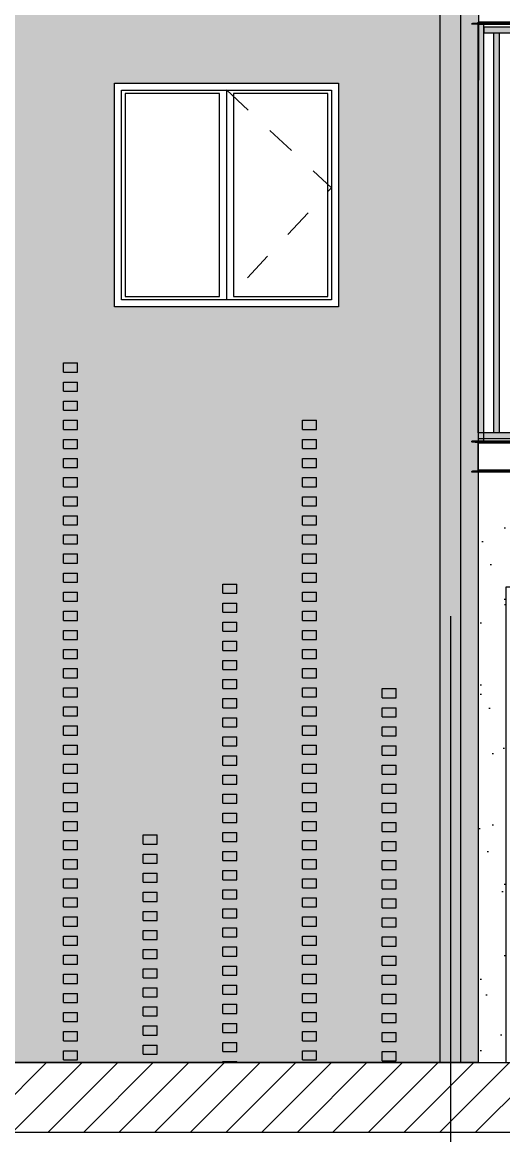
# Model space of a CAD drawing. Header units: metres. Extents: x 476297 to 476657, y 4620828 to 4621206.
# Drawn here: x 476566.92 to 476570.35, y 4621070.93 to 4621078.88 of the extents above; entities that cross this region are included whole.
import ezdxf

# ---------------------------------------------------------------- set-up
doc = ezdxf.new("R2010")
doc.units = ezdxf.units.M
doc.header["$MEASUREMENT"] = 0
doc.set_wipeout_variables(frame=1)
doc.linetypes.add('Dashed', pattern=[0.423333, 0.211667, -0.211667])
doc.linetypes.add('Wipeout_Contour', pattern=[1, 0, -1])
for name, color, linetype in [('0_Pen_No__7', 7, 'Continuous'), ('2D Drafting - General_Pen_No__30_Pen_No__9_Pen_No__9', 7, 'Continuous'), ('2D Drafting - General_Pen_No__7', 7, 'Continuous'), ('New2D Drafting - General_Pen_No__30_Pen_No__9_Pen_No__9', 7, 'Continuous'), ('NewStructural - Bearing', 7, 'Continuous'), ('Structural - Bearing', 7, 'Continuous'), ('Structural - Bearing_Pen_No__7_Pen_No__7', 7, 'Continuous'), ('zoma', 7, 'Continuous'), ('zoma_Pen_No__5_Pen_No__5', 7, 'Continuous')]:
    doc.layers.add(name, color=color, linetype=linetype)
doc.styles.add('GENERATED_STYLE_2', font='arial.ttf')
doc.dimstyles.new('GENERATED_STYLE__1', dxfattribs={"dimtxt": 0.2, "dimasz": 0.064421, "dimexe": 0.18, "dimexo": 0.003, "dimgap": 0.09, "dimtad": 1, "dimtih": 1, "dimtoh": 1, "dimzin": 0, "dimdsep": 46, "dimtxsty": 'GENERATED_STYLE_2', "dimblk": 'ARROWHEAD_2', "dimblk1": 'ARROWHEAD_2', "dimblk2": 'ARROWHEAD_2', "dimcen": 0.09, "dimclrd": 142, "dimclre": 142, "dimclrt": 142, "dimadec": 0, "dimazin": 0, "dimtfac": 1, "dimtdec": 4, "dimtmove": 0, "dimatfit": 3, "dimfxl": 1, "dimtolj": 1, "dimtzin": 0, "dimarcsym": 0})

# ---------------------------------------------------------------- blocks, each defined once
blk = doc.blocks.new('*D706', base_point=(476844.5271, 4621385.791))
at = {"layer": 'zoma', "color": 142, "linetype": 'Continuous', "lineweight": 0, "transparency": 16777216}
for p, q in [((476542.2036, 4621069.5869), (476542.1547, 4621069.5021)), ((476542.1791, 4621069.4809), (476542.1791, 4621069.6081)), ((476583.9546, 4621069.5021), (476584.0035, 4621069.5869)), ((476583.979, 4621069.4809), (476583.979, 4621069.6081)), ((476542.1377, 4621069.5445), (476542.1791, 4621069.5445)), ((476542.1791, 4621069.5445), (476583.979, 4621069.5445)), ((476583.979, 4621069.5445), (476584.0205, 4621069.5445))]:
    blk.add_line(p, q, dxfattribs=at)
at = {"layer": 'zoma', "color": 142, "lineweight": 0, "transparency": 16777216, "insert": (476562.7371, 4621069.5845), "char_height": 0.2, "attachment_point": 7, "style": 'GENERATED_STYLE_2'}
blk.add_mtext('\\A1;{\\pql;\\fArial CYR|b0|i0|c204|p34;41,80}', dxfattribs=at)
blk = doc.blocks.new('ARROWHEAD_2')
at = {"color": 0, "linetype": 'Continuous', "lineweight": 0}
for p, q in [((0, 0), (-1, 0)), ((-0.38, -0.66), (0.38, 0.66))]:
    blk.add_line(p, q, dxfattribs=at)

msp = doc.modelspace()

# ---------------------------------------------------------------- hatches: boundary and pattern name
at = {"layer": 'New2D Drafting - General_Pen_No__30_Pen_No__9_Pen_No__9', "linetype": 'Continuous', "lineweight": 0}
for points in [[(476569.9042, 4621071.4455), (476570.0542, 4621071.4455), (476570.0542, 4621085.2456), (476569.9042, 4621085.2456)], [(476570.2193, 4621078.8655), (476570.1793, 4621078.8655), (476570.1793, 4621075.8855), (476570.2193, 4621075.8855)], [(476570.2193, 4621078.8455), (476570.2193, 4621078.8054), (476570.8393, 4621078.8054), (476570.8393, 4621078.8455)], [(476570.2893, 4621078.8054), (476570.3293, 4621078.8054), (476570.3293, 4621075.9455), (476570.2893, 4621075.9455)], [(476570.1793, 4621075.9455), (476570.1793, 4621075.9055), (476576.6792, 4621075.9055), (476576.6792, 4621075.9455)]]:
    msp.add_hatch(color=255, dxfattribs=at).paths.add_polyline_path(points)

# ---------------------------------------------------------------- linework, layer by layer
at = {"layer": '0_Pen_No__7', "color": 7, "linetype": 'Continuous', "lineweight": 0, "flags": 128}
msp.add_lwpolyline([(476567.5796, 4621078.4456), (476569.1796, 4621078.4456), (476569.1796, 4621076.8456), (476567.5796, 4621076.8456)], close=True, dxfattribs=at)
at = {"layer": '2D Drafting - General_Pen_No__30_Pen_No__9_Pen_No__9', "color": 7, "linetype": 'Continuous', "lineweight": 0, "flags": 128}
for points in [[(476575.9792, 4621075.9455), (476575.2189, 4621075.9455), (476575.0786, 4621075.9455), (476575.0786, 4621078.4456), (476573.4786, 4621078.4456), (476573.4786, 4621075.9455), (476572.6788, 4621075.9455), (476572.6788, 4621078.4456), (476571.7788, 4621078.4456), (476571.7788, 4621075.9455), (476570.1793, 4621075.9455), (476570.1793, 4621078.8655), (476575.9792, 4621078.8655)], [(476569.1793, 4621076.8456), (476567.5793, 4621076.8456), (476567.5793, 4621078.4456), (476569.1793, 4621078.4456)]]:
    msp.add_lwpolyline(points, close=True, dxfattribs=at)
at = {"layer": '2D Drafting - General_Pen_No__7', "color": 7, "linetype": 'Dashed', "lineweight": 0, "flags": 128}
msp.add_lwpolyline([(476568.3793, 4621078.3962), (476569.1294, 4621077.6964), (476568.3797, 4621076.8956)], dxfattribs=at)
at = {"layer": 'New2D Drafting - General_Pen_No__30_Pen_No__9_Pen_No__9', "color": 7, "linetype": 'Continuous', "lineweight": 0, "flags": 128}
for points in [[(476569.9042, 4621071.4455), (476570.0542, 4621071.4455), (476570.0542, 4621085.2456), (476569.9042, 4621085.2456)], [(476570.2193, 4621078.8655), (476570.1793, 4621078.8655), (476570.1793, 4621075.8855), (476570.2193, 4621075.8855)], [(476570.2193, 4621078.8455), (476570.2193, 4621078.8054), (476570.8393, 4621078.8054), (476570.8393, 4621078.8455)], [(476570.2893, 4621078.8054), (476570.3293, 4621078.8054), (476570.3293, 4621075.9455), (476570.2893, 4621075.9455)], [(476570.1793, 4621075.9455), (476570.1793, 4621075.9055), (476576.6792, 4621075.9055), (476576.6792, 4621075.9455)]]:
    msp.add_lwpolyline(points, close=True, dxfattribs=at)
at = {"layer": 'NewStructural - Bearing', "color": 7, "linetype": 'Continuous', "lineweight": 0}
for p, q in [((476567.214, 4621076.4452), (476567.3137, 4621076.4452)), ((476567.214, 4621076.3802), (476567.214, 4621076.4452)), ((476567.3137, 4621076.3802), (476567.3137, 4621076.4452)), ((476567.214, 4621076.3802), (476567.3137, 4621076.3802)), ((476567.214, 4621076.3087), (476567.3137, 4621076.3087)), ((476567.214, 4621076.2437), (476567.214, 4621076.3087)), ((476567.214, 4621076.2437), (476567.3137, 4621076.2437)), ((476567.3137, 4621076.2437), (476567.3137, 4621076.3087)), ((476567.214, 4621076.1721), (476567.3137, 4621076.1721)), ((476567.214, 4621076.1071), (476567.214, 4621076.1721)), ((476567.3137, 4621076.1071), (476567.3137, 4621076.1721)), ((476567.214, 4621076.1071), (476567.3137, 4621076.1071)), ((476567.214, 4621076.0356), (476567.3137, 4621076.0356)), ((476567.214, 4621075.9706), (476567.214, 4621076.0356)), ((476567.3137, 4621075.9706), (476567.3137, 4621076.0356)), ((476568.9232, 4621076.0356), (476569.0229, 4621076.0356)), ((476568.9232, 4621075.9706), (476568.9232, 4621076.0356)), ((476569.0229, 4621075.9706), (476569.0229, 4621076.0356)), ((476567.214, 4621075.9706), (476567.3137, 4621075.9706)), ((476568.9232, 4621075.9706), (476569.0229, 4621075.9706)), ((476567.214, 4621075.8991), (476567.3137, 4621075.8991)), ((476567.214, 4621075.8341), (476567.214, 4621075.8991)), ((476567.3137, 4621075.8341), (476567.3137, 4621075.8991)), ((476568.9232, 4621075.8991), (476569.0229, 4621075.8991)), ((476568.9232, 4621075.8341), (476568.9232, 4621075.8991)), ((476569.0229, 4621075.8341), (476569.0229, 4621075.8991)), ((476567.214, 4621075.8341), (476567.3137, 4621075.8341)), ((476567.214, 4621075.7626), (476567.3137, 4621075.7626)), ((476567.214, 4621075.6976), (476567.214, 4621075.7626)), ((476567.3137, 4621075.6976), (476567.3137, 4621075.7626)), ((476568.9232, 4621075.8341), (476569.0229, 4621075.8341)), ((476568.9232, 4621075.7626), (476569.0229, 4621075.7626)), ((476568.9232, 4621075.6976), (476568.9232, 4621075.7626)), ((476569.0229, 4621075.6976), (476569.0229, 4621075.7626)), ((476567.214, 4621075.6976), (476567.3137, 4621075.6976)), ((476568.9232, 4621075.6976), (476569.0229, 4621075.6976)), ((476567.214, 4621075.6261), (476567.3137, 4621075.6261)), ((476567.214, 4621075.5611), (476567.214, 4621075.6261)), ((476567.3137, 4621075.5611), (476567.3137, 4621075.6261)), ((476568.9232, 4621075.6261), (476569.0229, 4621075.6261)), ((476568.9232, 4621075.5611), (476568.9232, 4621075.6261)), ((476569.0229, 4621075.5611), (476569.0229, 4621075.6261)), ((476567.214, 4621075.5611), (476567.3137, 4621075.5611)), ((476568.9232, 4621075.5611), (476569.0229, 4621075.5611)), ((476567.214, 4621075.4896), (476567.3137, 4621075.4896)), ((476567.214, 4621075.4246), (476567.214, 4621075.4896)), ((476567.3137, 4621075.4246), (476567.3137, 4621075.4896)), ((476568.9232, 4621075.4896), (476569.0229, 4621075.4896)), ((476568.9232, 4621075.4246), (476568.9232, 4621075.4896)), ((476569.0229, 4621075.4246), (476569.0229, 4621075.4896)), ((476567.214, 4621075.4246), (476567.3137, 4621075.4246)), ((476568.9232, 4621075.4246), (476569.0229, 4621075.4246)), ((476567.214, 4621075.353), (476567.3137, 4621075.353)), ((476567.214, 4621075.288), (476567.214, 4621075.353)), ((476567.214, 4621075.288), (476567.3137, 4621075.288)), ((476567.3137, 4621075.288), (476567.3137, 4621075.353)), ((476568.9232, 4621075.353), (476569.0229, 4621075.353)), ((476568.9232, 4621075.288), (476568.9232, 4621075.353)), ((476568.9232, 4621075.288), (476569.0229, 4621075.288)), ((476569.0229, 4621075.288), (476569.0229, 4621075.353)), ((476567.214, 4621075.2165), (476567.3137, 4621075.2165)), ((476567.214, 4621075.1515), (476567.214, 4621075.2165)), ((476567.3137, 4621075.1515), (476567.3137, 4621075.2165)), ((476568.9232, 4621075.2165), (476569.0229, 4621075.2165)), ((476568.9232, 4621075.1515), (476568.9232, 4621075.2165)), ((476569.0229, 4621075.1515), (476569.0229, 4621075.2165)), ((476567.214, 4621075.1515), (476567.3137, 4621075.1515)), ((476568.9232, 4621075.1515), (476569.0229, 4621075.1515)), ((476567.214, 4621075.08), (476567.3137, 4621075.08)), ((476567.214, 4621075.015), (476567.214, 4621075.08)), ((476567.3137, 4621075.015), (476567.3137, 4621075.08)), ((476568.9232, 4621075.08), (476569.0229, 4621075.08)), ((476568.9232, 4621075.015), (476568.9232, 4621075.08)), ((476569.0229, 4621075.015), (476569.0229, 4621075.08)), ((476567.214, 4621075.015), (476567.3137, 4621075.015)), ((476568.9232, 4621075.015), (476569.0229, 4621075.015)), ((476567.214, 4621074.9435), (476567.3137, 4621074.9435)), ((476567.214, 4621074.8785), (476567.214, 4621074.9435)), ((476567.3137, 4621074.8785), (476567.3137, 4621074.9435)), ((476568.9232, 4621074.9435), (476569.0229, 4621074.9435)), ((476568.9232, 4621074.8785), (476568.9232, 4621074.9435)), ((476569.0229, 4621074.8785), (476569.0229, 4621074.9435)), ((476567.214, 4621074.8785), (476567.3137, 4621074.8785)), ((476567.214, 4621074.807), (476567.3137, 4621074.807)), ((476567.214, 4621074.742), (476567.214, 4621074.807)), ((476567.3137, 4621074.742), (476567.3137, 4621074.807)), ((476568.3535, 4621074.8655), (476568.4532, 4621074.8655)), ((476568.3535, 4621074.8005), (476568.3535, 4621074.8655)), ((476568.4532, 4621074.8005), (476568.4532, 4621074.8655)), ((476568.9232, 4621074.8785), (476569.0229, 4621074.8785)), ((476568.9232, 4621074.807), (476569.0229, 4621074.807)), ((476568.9232, 4621074.742), (476568.9232, 4621074.807)), ((476569.0229, 4621074.742), (476569.0229, 4621074.807)), ((476567.214, 4621074.742), (476567.3137, 4621074.742)), ((476568.3535, 4621074.8005), (476568.4532, 4621074.8005)), ((476568.3535, 4621074.7289), (476568.4532, 4621074.7289)), ((476568.3535, 4621074.6639), (476568.3535, 4621074.7289)), ((476568.4532, 4621074.6639), (476568.4532, 4621074.7289)), ((476568.9232, 4621074.742), (476569.0229, 4621074.742)), ((476567.214, 4621074.6705), (476567.3137, 4621074.6705)), ((476567.214, 4621074.6055), (476567.214, 4621074.6705)), ((476567.3137, 4621074.6055), (476567.3137, 4621074.6705)), ((476568.3535, 4621074.6639), (476568.4532, 4621074.6639)), ((476568.9232, 4621074.6705), (476569.0229, 4621074.6705)), ((476568.9232, 4621074.6055), (476568.9232, 4621074.6705)), ((476569.0229, 4621074.6055), (476569.0229, 4621074.6705)), ((476567.214, 4621074.6055), (476567.3137, 4621074.6055)), ((476568.3535, 4621074.5924), (476568.4532, 4621074.5924)), ((476568.3535, 4621074.5274), (476568.3535, 4621074.5924)), ((476568.4532, 4621074.5274), (476568.4532, 4621074.5924)), ((476568.9232, 4621074.6055), (476569.0229, 4621074.6055)), ((476567.214, 4621074.5339), (476567.3137, 4621074.5339)), ((476567.214, 4621074.4689), (476567.214, 4621074.5339)), ((476567.3137, 4621074.4689), (476567.3137, 4621074.5339)), ((476568.3535, 4621074.5274), (476568.4532, 4621074.5274)), ((476568.9232, 4621074.5339), (476569.0229, 4621074.5339)), ((476568.9232, 4621074.4689), (476568.9232, 4621074.5339)), ((476569.0229, 4621074.4689), (476569.0229, 4621074.5339)), ((476567.214, 4621074.4689), (476567.3137, 4621074.4689)), ((476568.3535, 4621074.4559), (476568.4532, 4621074.4559)), ((476568.3535, 4621074.3909), (476568.3535, 4621074.4559)), ((476568.4532, 4621074.3909), (476568.4532, 4621074.4559)), ((476568.9232, 4621074.4689), (476569.0229, 4621074.4689)), ((476567.214, 4621074.3974), (476567.3137, 4621074.3974)), ((476567.214, 4621074.3324), (476567.214, 4621074.3974)), ((476567.214, 4621074.3324), (476567.3137, 4621074.3324)), ((476567.3137, 4621074.3324), (476567.3137, 4621074.3974)), ((476568.3535, 4621074.3909), (476568.4532, 4621074.3909)), ((476568.9232, 4621074.3974), (476569.0229, 4621074.3974)), ((476568.9232, 4621074.3324), (476568.9232, 4621074.3974)), ((476568.9232, 4621074.3324), (476569.0229, 4621074.3324)), ((476569.0229, 4621074.3324), (476569.0229, 4621074.3974)), ((476567.214, 4621074.2609), (476567.3137, 4621074.2609)), ((476567.214, 4621074.1959), (476567.214, 4621074.2609)), ((476567.3137, 4621074.1959), (476567.3137, 4621074.2609)), ((476568.3535, 4621074.3194), (476568.4532, 4621074.3194)), ((476568.3535, 4621074.2544), (476568.3535, 4621074.3194)), ((476568.3535, 4621074.2544), (476568.4532, 4621074.2544)), ((476568.4532, 4621074.2544), (476568.4532, 4621074.3194)), ((476568.9232, 4621074.2609), (476569.0229, 4621074.2609)), ((476568.9232, 4621074.1959), (476568.9232, 4621074.2609)), ((476569.0229, 4621074.1959), (476569.0229, 4621074.2609)), ((476567.214, 4621074.1959), (476567.3137, 4621074.1959)), ((476568.3535, 4621074.1829), (476568.4532, 4621074.1829)), ((476568.3535, 4621074.1179), (476568.3535, 4621074.1829)), ((476568.4532, 4621074.1179), (476568.4532, 4621074.1829)), ((476568.9232, 4621074.1959), (476569.0229, 4621074.1959)), ((476567.214, 4621074.1244), (476567.3137, 4621074.1244)), ((476567.214, 4621074.0594), (476567.214, 4621074.1244)), ((476567.3137, 4621074.0594), (476567.3137, 4621074.1244)), ((476568.3535, 4621074.1179), (476568.4532, 4621074.1179)), ((476568.9232, 4621074.1244), (476569.0229, 4621074.1244)), ((476568.9232, 4621074.0594), (476568.9232, 4621074.1244)), ((476569.0229, 4621074.0594), (476569.0229, 4621074.1244)), ((476569.4929, 4621074.1179), (476569.5926, 4621074.1179)), ((476569.4929, 4621074.0529), (476569.4929, 4621074.1179)), ((476569.5926, 4621074.0529), (476569.5926, 4621074.1179)), ((476567.214, 4621074.0594), (476567.3137, 4621074.0594)), ((476568.3535, 4621074.0464), (476568.4532, 4621074.0464)), ((476568.3535, 4621073.9814), (476568.3535, 4621074.0464)), ((476568.4532, 4621073.9814), (476568.4532, 4621074.0464)), ((476568.9232, 4621074.0594), (476569.0229, 4621074.0594)), ((476569.4929, 4621074.0529), (476569.5926, 4621074.0529)), ((476567.214, 4621073.9879), (476567.3137, 4621073.9879)), ((476567.214, 4621073.9229), (476567.214, 4621073.9879)), ((476567.3137, 4621073.9229), (476567.3137, 4621073.9879)), ((476568.3535, 4621073.9814), (476568.4532, 4621073.9814)), ((476568.9232, 4621073.9879), (476569.0229, 4621073.9879)), ((476568.9232, 4621073.9229), (476568.9232, 4621073.9879)), ((476569.0229, 4621073.9229), (476569.0229, 4621073.9879)), ((476569.4929, 4621073.9814), (476569.5926, 4621073.9814)), ((476569.4929, 4621073.9164), (476569.4929, 4621073.9814)), ((476569.5926, 4621073.9164), (476569.5926, 4621073.9814)), ((476567.214, 4621073.9229), (476567.3137, 4621073.9229)), ((476567.214, 4621073.8514), (476567.3137, 4621073.8514)), ((476567.214, 4621073.7864), (476567.214, 4621073.8514)), ((476567.3137, 4621073.7864), (476567.3137, 4621073.8514)), ((476568.3535, 4621073.9098), (476568.4532, 4621073.9098)), ((476568.3535, 4621073.8448), (476568.3535, 4621073.9098)), ((476568.4532, 4621073.8448), (476568.4532, 4621073.9098)), ((476568.9232, 4621073.9229), (476569.0229, 4621073.9229)), ((476568.9232, 4621073.8514), (476569.0229, 4621073.8514)), ((476568.9232, 4621073.7864), (476568.9232, 4621073.8514)), ((476569.0229, 4621073.7864), (476569.0229, 4621073.8514)), ((476569.4929, 4621073.9164), (476569.5926, 4621073.9164)), ((476567.214, 4621073.7864), (476567.3137, 4621073.7864)), ((476568.3535, 4621073.8448), (476568.4532, 4621073.8448)), ((476568.3535, 4621073.7733), (476568.4532, 4621073.7733)), ((476568.3535, 4621073.7083), (476568.3535, 4621073.7733)), ((476568.4532, 4621073.7083), (476568.4532, 4621073.7733)), ((476568.9232, 4621073.7864), (476569.0229, 4621073.7864)), ((476569.4929, 4621073.8448), (476569.5926, 4621073.8448)), ((476569.4929, 4621073.7798), (476569.4929, 4621073.8448)), ((476569.4929, 4621073.7798), (476569.5926, 4621073.7798)), ((476569.5926, 4621073.7798), (476569.5926, 4621073.8448)), ((476567.214, 4621073.7148), (476567.3137, 4621073.7148)), ((476567.214, 4621073.6498), (476567.214, 4621073.7148)), ((476567.3137, 4621073.6498), (476567.3137, 4621073.7148)), ((476568.3535, 4621073.7083), (476568.4532, 4621073.7083)), ((476568.9232, 4621073.7148), (476569.0229, 4621073.7148)), ((476568.9232, 4621073.6498), (476568.9232, 4621073.7148)), ((476569.0229, 4621073.6498), (476569.0229, 4621073.7148)), ((476569.4929, 4621073.7083), (476569.5926, 4621073.7083)), ((476569.4929, 4621073.6433), (476569.4929, 4621073.7083)), ((476569.5926, 4621073.6433), (476569.5926, 4621073.7083)), ((476567.214, 4621073.6498), (476567.3137, 4621073.6498)), ((476568.3535, 4621073.6368), (476568.4532, 4621073.6368)), ((476568.3535, 4621073.5718), (476568.3535, 4621073.6368)), ((476568.4532, 4621073.5718), (476568.4532, 4621073.6368)), ((476568.9232, 4621073.6498), (476569.0229, 4621073.6498)), ((476569.4929, 4621073.6433), (476569.5926, 4621073.6433)), ((476567.214, 4621073.5783), (476567.3137, 4621073.5783)), ((476567.214, 4621073.5133), (476567.214, 4621073.5783)), ((476567.3137, 4621073.5133), (476567.3137, 4621073.5783)), ((476568.3535, 4621073.5718), (476568.4532, 4621073.5718)), ((476568.9232, 4621073.5783), (476569.0229, 4621073.5783)), ((476568.9232, 4621073.5133), (476568.9232, 4621073.5783)), ((476569.0229, 4621073.5133), (476569.0229, 4621073.5783)), ((476569.4929, 4621073.5718), (476569.5926, 4621073.5718)), ((476569.4929, 4621073.5068), (476569.4929, 4621073.5718)), ((476569.5926, 4621073.5068), (476569.5926, 4621073.5718)), ((476567.214, 4621073.5133), (476567.3137, 4621073.5133)), ((476568.3535, 4621073.5003), (476568.4532, 4621073.5003)), ((476568.3535, 4621073.4353), (476568.3535, 4621073.5003)), ((476568.4532, 4621073.4353), (476568.4532, 4621073.5003)), ((476568.9232, 4621073.5133), (476569.0229, 4621073.5133)), ((476569.4929, 4621073.5068), (476569.5926, 4621073.5068)), ((476567.214, 4621073.4418), (476567.3137, 4621073.4418)), ((476567.214, 4621073.3768), (476567.214, 4621073.4418)), ((476567.214, 4621073.3768), (476567.3137, 4621073.3768)), ((476567.3137, 4621073.3768), (476567.3137, 4621073.4418)), ((476568.3535, 4621073.4353), (476568.4532, 4621073.4353)), ((476568.9232, 4621073.4418), (476569.0229, 4621073.4418)), ((476568.9232, 4621073.3768), (476568.9232, 4621073.4418)), ((476568.9232, 4621073.3768), (476569.0229, 4621073.3768)), ((476569.0229, 4621073.3768), (476569.0229, 4621073.4418)), ((476569.4929, 4621073.4353), (476569.5926, 4621073.4353)), ((476569.4929, 4621073.3703), (476569.4929, 4621073.4353)), ((476569.5926, 4621073.3703), (476569.5926, 4621073.4353)), ((476567.214, 4621073.3053), (476567.3137, 4621073.3053)), ((476567.214, 4621073.2403), (476567.214, 4621073.3053)), ((476567.3137, 4621073.2403), (476567.3137, 4621073.3053)), ((476568.3535, 4621073.3638), (476568.4532, 4621073.3638)), ((476568.3535, 4621073.2988), (476568.3535, 4621073.3638)), ((476568.3535, 4621073.2988), (476568.4532, 4621073.2988)), ((476568.4532, 4621073.2988), (476568.4532, 4621073.3638)), ((476568.9232, 4621073.3053), (476569.0229, 4621073.3053)), ((476568.9232, 4621073.2403), (476568.9232, 4621073.3053)), ((476569.0229, 4621073.2403), (476569.0229, 4621073.3053)), ((476569.4929, 4621073.3703), (476569.5926, 4621073.3703)), ((476569.4929, 4621073.2988), (476569.5926, 4621073.2988)), ((476569.4929, 4621073.2338), (476569.4929, 4621073.2988)), ((476569.5926, 4621073.2338), (476569.5926, 4621073.2988)), ((476567.214, 4621073.2403), (476567.3137, 4621073.2403)), ((476568.3535, 4621073.2273), (476568.4532, 4621073.2273)), ((476568.3535, 4621073.1623), (476568.3535, 4621073.2273)), ((476568.4532, 4621073.1623), (476568.4532, 4621073.2273)), ((476568.9232, 4621073.2403), (476569.0229, 4621073.2403)), ((476569.4929, 4621073.2338), (476569.5926, 4621073.2338)), ((476567.214, 4621073.1688), (476567.3137, 4621073.1688)), ((476567.214, 4621073.1038), (476567.214, 4621073.1688)), ((476567.3137, 4621073.1038), (476567.3137, 4621073.1688)), ((476568.3535, 4621073.1623), (476568.4532, 4621073.1623)), ((476568.9232, 4621073.1688), (476569.0229, 4621073.1688)), ((476568.9232, 4621073.1038), (476568.9232, 4621073.1688)), ((476569.0229, 4621073.1038), (476569.0229, 4621073.1688)), ((476569.4929, 4621073.1623), (476569.5926, 4621073.1623)), ((476569.4929, 4621073.0973), (476569.4929, 4621073.1623)), ((476569.5926, 4621073.0973), (476569.5926, 4621073.1623)), ((476567.214, 4621073.1038), (476567.3137, 4621073.1038)), ((476567.7839, 4621073.0724), (476567.8835, 4621073.0724)), ((476567.7839, 4621073.0074), (476567.7839, 4621073.0724)), ((476567.8835, 4621073.0074), (476567.8835, 4621073.0724)), ((476568.3535, 4621073.0907), (476568.4532, 4621073.0907)), ((476568.3535, 4621073.0257), (476568.3535, 4621073.0907)), ((476568.4532, 4621073.0257), (476568.4532, 4621073.0907)), ((476568.9232, 4621073.1038), (476569.0229, 4621073.1038)), ((476569.4929, 4621073.0973), (476569.5926, 4621073.0973)), ((476567.214, 4621073.0323), (476567.3137, 4621073.0323)), ((476567.214, 4621072.9673), (476567.214, 4621073.0323)), ((476567.3137, 4621072.9673), (476567.3137, 4621073.0323)), ((476567.7839, 4621073.0074), (476567.8835, 4621073.0074)), ((476568.3535, 4621073.0257), (476568.4532, 4621073.0257)), ((476568.9232, 4621073.0323), (476569.0229, 4621073.0323)), ((476568.9232, 4621072.9673), (476568.9232, 4621073.0323)), ((476569.0229, 4621072.9673), (476569.0229, 4621073.0323)), ((476569.4929, 4621073.0257), (476569.5926, 4621073.0257)), ((476569.4929, 4621072.9607), (476569.4929, 4621073.0257)), ((476569.5926, 4621072.9607), (476569.5926, 4621073.0257)), ((476567.214, 4621072.9673), (476567.3137, 4621072.9673)), ((476567.214, 4621072.8957), (476567.3137, 4621072.8957)), ((476567.214, 4621072.8307), (476567.214, 4621072.8957)), ((476567.3137, 4621072.8307), (476567.3137, 4621072.8957)), ((476567.7839, 4621072.9358), (476567.8835, 4621072.9358)), ((476567.7839, 4621072.8708), (476567.7839, 4621072.9358)), ((476567.8835, 4621072.8708), (476567.8835, 4621072.9358)), ((476568.3535, 4621072.9542), (476568.4532, 4621072.9542)), ((476568.3535, 4621072.8892), (476568.3535, 4621072.9542)), ((476568.4532, 4621072.8892), (476568.4532, 4621072.9542)), ((476568.9232, 4621072.9673), (476569.0229, 4621072.9673)), ((476568.9232, 4621072.8957), (476569.0229, 4621072.8957)), ((476568.9232, 4621072.8307), (476568.9232, 4621072.8957)), ((476569.0229, 4621072.8307), (476569.0229, 4621072.8957)), ((476569.4929, 4621072.9607), (476569.5926, 4621072.9607)), ((476567.214, 4621072.8307), (476567.3137, 4621072.8307)), ((476567.7839, 4621072.8708), (476567.8835, 4621072.8708)), ((476568.3535, 4621072.8892), (476568.4532, 4621072.8892)), ((476568.3535, 4621072.8177), (476568.4532, 4621072.8177)), ((476568.3535, 4621072.7527), (476568.3535, 4621072.8177)), ((476568.4532, 4621072.7527), (476568.4532, 4621072.8177)), ((476568.9232, 4621072.8307), (476569.0229, 4621072.8307)), ((476569.4929, 4621072.8892), (476569.5926, 4621072.8892)), ((476569.4929, 4621072.8242), (476569.4929, 4621072.8892)), ((476569.4929, 4621072.8242), (476569.5926, 4621072.8242)), ((476569.5926, 4621072.8242), (476569.5926, 4621072.8892)), ((476567.214, 4621072.7592), (476567.3137, 4621072.7592)), ((476567.214, 4621072.6942), (476567.214, 4621072.7592)), ((476567.3137, 4621072.6942), (476567.3137, 4621072.7592)), ((476567.7839, 4621072.7993), (476567.8835, 4621072.7993)), ((476567.7839, 4621072.7343), (476567.7839, 4621072.7993)), ((476567.8835, 4621072.7343), (476567.8835, 4621072.7993)), ((476568.3535, 4621072.7527), (476568.4532, 4621072.7527)), ((476568.9232, 4621072.7592), (476569.0229, 4621072.7592)), ((476568.9232, 4621072.6942), (476568.9232, 4621072.7592)), ((476569.0229, 4621072.6942), (476569.0229, 4621072.7592)), ((476569.4929, 4621072.7527), (476569.5926, 4621072.7527)), ((476569.4929, 4621072.6877), (476569.4929, 4621072.7527)), ((476569.5926, 4621072.6877), (476569.5926, 4621072.7527)), ((476567.214, 4621072.6942), (476567.3137, 4621072.6942)), ((476567.7839, 4621072.7343), (476567.8835, 4621072.7343)), ((476567.7839, 4621072.6628), (476567.8835, 4621072.6628)), ((476567.7839, 4621072.5978), (476567.7839, 4621072.6628)), ((476567.8835, 4621072.5978), (476567.8835, 4621072.6628)), ((476568.3535, 4621072.6812), (476568.4532, 4621072.6812)), ((476568.3535, 4621072.6162), (476568.3535, 4621072.6812)), ((476568.4532, 4621072.6162), (476568.4532, 4621072.6812)), ((476568.9232, 4621072.6942), (476569.0229, 4621072.6942)), ((476569.4929, 4621072.6877), (476569.5926, 4621072.6877)), ((476567.214, 4621072.6227), (476567.3137, 4621072.6227)), ((476567.214, 4621072.5577), (476567.214, 4621072.6227)), ((476567.3137, 4621072.5577), (476567.3137, 4621072.6227)), ((476567.7839, 4621072.5978), (476567.8835, 4621072.5978)), ((476568.3535, 4621072.6162), (476568.4532, 4621072.6162)), ((476568.9232, 4621072.6227), (476569.0229, 4621072.6227)), ((476568.9232, 4621072.5577), (476568.9232, 4621072.6227)), ((476569.0229, 4621072.5577), (476569.0229, 4621072.6227)), ((476569.4929, 4621072.6162), (476569.5926, 4621072.6162)), ((476569.4929, 4621072.5512), (476569.4929, 4621072.6162)), ((476569.5926, 4621072.5512), (476569.5926, 4621072.6162)), ((476567.214, 4621072.5577), (476567.3137, 4621072.5577)), ((476567.7839, 4621072.5263), (476567.8835, 4621072.5263)), ((476567.7839, 4621072.4613), (476567.7839, 4621072.5263)), ((476567.8835, 4621072.4613), (476567.8835, 4621072.5263)), ((476568.3535, 4621072.5447), (476568.4532, 4621072.5447)), ((476568.3535, 4621072.4797), (476568.3535, 4621072.5447)), ((476568.4532, 4621072.4797), (476568.4532, 4621072.5447)), ((476568.9232, 4621072.5577), (476569.0229, 4621072.5577)), ((476569.4929, 4621072.5512), (476569.5926, 4621072.5512)), ((476567.214, 4621072.4862), (476567.3137, 4621072.4862)), ((476567.214, 4621072.4212), (476567.214, 4621072.4862)), ((476567.214, 4621072.4212), (476567.3137, 4621072.4212)), ((476567.3137, 4621072.4212), (476567.3137, 4621072.4862)), ((476567.7839, 4621072.4613), (476567.8835, 4621072.4613)), ((476568.3535, 4621072.4797), (476568.4532, 4621072.4797)), ((476568.9232, 4621072.4862), (476569.0229, 4621072.4862)), ((476568.9232, 4621072.4212), (476568.9232, 4621072.4862)), ((476568.9232, 4621072.4212), (476569.0229, 4621072.4212)), ((476569.0229, 4621072.4212), (476569.0229, 4621072.4862)), ((476569.4929, 4621072.4797), (476569.5926, 4621072.4797)), ((476569.4929, 4621072.4147), (476569.4929, 4621072.4797)), ((476569.5926, 4621072.4147), (476569.5926, 4621072.4797)), ((476567.214, 4621072.3497), (476567.3137, 4621072.3497)), ((476567.214, 4621072.2847), (476567.214, 4621072.3497)), ((476567.3137, 4621072.2847), (476567.3137, 4621072.3497)), ((476567.7839, 4621072.3898), (476567.8835, 4621072.3898)), ((476567.7839, 4621072.3248), (476567.7839, 4621072.3898)), ((476567.8835, 4621072.3248), (476567.8835, 4621072.3898)), ((476568.3535, 4621072.4081), (476568.4532, 4621072.4081)), ((476568.3535, 4621072.3431), (476568.3535, 4621072.4081)), ((476568.3535, 4621072.3431), (476568.4532, 4621072.3431)), ((476568.4532, 4621072.3431), (476568.4532, 4621072.4081)), ((476568.9232, 4621072.3497), (476569.0229, 4621072.3497)), ((476568.9232, 4621072.2847), (476568.9232, 4621072.3497)), ((476569.0229, 4621072.2847), (476569.0229, 4621072.3497)), ((476569.4929, 4621072.4147), (476569.5926, 4621072.4147)), ((476569.4929, 4621072.3431), (476569.5926, 4621072.3431)), ((476569.4929, 4621072.2781), (476569.4929, 4621072.3431)), ((476569.5926, 4621072.2781), (476569.5926, 4621072.3431)), ((476567.214, 4621072.2847), (476567.3137, 4621072.2847)), ((476567.7839, 4621072.3248), (476567.8835, 4621072.3248)), ((476568.3535, 4621072.2716), (476568.4532, 4621072.2716)), ((476568.3535, 4621072.2066), (476568.3535, 4621072.2716)), ((476568.4532, 4621072.2066), (476568.4532, 4621072.2716)), ((476568.9232, 4621072.2847), (476569.0229, 4621072.2847)), ((476569.4929, 4621072.2781), (476569.5926, 4621072.2781)), ((476567.214, 4621072.2131), (476567.3137, 4621072.2131)), ((476567.214, 4621072.1481), (476567.214, 4621072.2131)), ((476567.3137, 4621072.1481), (476567.3137, 4621072.2131)), ((476567.7839, 4621072.2533), (476567.8835, 4621072.2533)), ((476567.7839, 4621072.1883), (476567.7839, 4621072.2533)), ((476567.7839, 4621072.1883), (476567.8835, 4621072.1883)), ((476567.8835, 4621072.1883), (476567.8835, 4621072.2533)), ((476568.3535, 4621072.2066), (476568.4532, 4621072.2066)), ((476568.9232, 4621072.2131), (476569.0229, 4621072.2131)), ((476568.9232, 4621072.1481), (476568.9232, 4621072.2131)), ((476569.0229, 4621072.1481), (476569.0229, 4621072.2131)), ((476569.4929, 4621072.2066), (476569.5926, 4621072.2066)), ((476569.4929, 4621072.1416), (476569.4929, 4621072.2066)), ((476569.5926, 4621072.1416), (476569.5926, 4621072.2066)), ((476567.214, 4621072.1481), (476567.3137, 4621072.1481)), ((476567.7839, 4621072.1167), (476567.8835, 4621072.1167)), ((476567.7839, 4621072.0517), (476567.7839, 4621072.1167)), ((476567.8835, 4621072.0517), (476567.8835, 4621072.1167)), ((476568.3535, 4621072.1351), (476568.4532, 4621072.1351)), ((476568.3535, 4621072.0701), (476568.3535, 4621072.1351)), ((476568.4532, 4621072.0701), (476568.4532, 4621072.1351)), ((476568.9232, 4621072.1481), (476569.0229, 4621072.1481)), ((476569.4929, 4621072.1416), (476569.5926, 4621072.1416)), ((476567.214, 4621072.0766), (476567.3137, 4621072.0766)), ((476567.214, 4621072.0116), (476567.214, 4621072.0766)), ((476567.3137, 4621072.0116), (476567.3137, 4621072.0766)), ((476567.7839, 4621072.0517), (476567.8835, 4621072.0517)), ((476568.3535, 4621072.0701), (476568.4532, 4621072.0701)), ((476568.9232, 4621072.0766), (476569.0229, 4621072.0766)), ((476568.9232, 4621072.0116), (476568.9232, 4621072.0766)), ((476569.0229, 4621072.0116), (476569.0229, 4621072.0766)), ((476569.4929, 4621072.0701), (476569.5926, 4621072.0701)), ((476569.4929, 4621072.0051), (476569.4929, 4621072.0701)), ((476569.5926, 4621072.0051), (476569.5926, 4621072.0701)), ((476567.214, 4621072.0116), (476567.3137, 4621072.0116)), ((476567.214, 4621071.9401), (476567.3137, 4621071.9401)), ((476567.214, 4621071.8751), (476567.214, 4621071.9401)), ((476567.3137, 4621071.8751), (476567.3137, 4621071.9401)), ((476567.7839, 4621071.9802), (476567.8835, 4621071.9802)), ((476567.7839, 4621071.9152), (476567.7839, 4621071.9802)), ((476567.8835, 4621071.9152), (476567.8835, 4621071.9802)), ((476568.3535, 4621071.9986), (476568.4532, 4621071.9986)), ((476568.3535, 4621071.9336), (476568.3535, 4621071.9986)), ((476568.4532, 4621071.9336), (476568.4532, 4621071.9986)), ((476568.9232, 4621072.0116), (476569.0229, 4621072.0116)), ((476568.9232, 4621071.9401), (476569.0229, 4621071.9401)), ((476568.9232, 4621071.8751), (476568.9232, 4621071.9401)), ((476569.0229, 4621071.8751), (476569.0229, 4621071.9401)), ((476569.4929, 4621072.0051), (476569.5926, 4621072.0051)), ((476567.214, 4621071.8751), (476567.3137, 4621071.8751)), ((476567.7839, 4621071.9152), (476567.8835, 4621071.9152)), ((476568.3535, 4621071.9336), (476568.4532, 4621071.9336)), ((476568.3535, 4621071.8621), (476568.4532, 4621071.8621)), ((476568.3535, 4621071.7971), (476568.3535, 4621071.8621)), ((476568.4532, 4621071.7971), (476568.4532, 4621071.8621)), ((476568.9232, 4621071.8751), (476569.0229, 4621071.8751)), ((476569.4929, 4621071.9336), (476569.5926, 4621071.9336)), ((476569.4929, 4621071.8686), (476569.4929, 4621071.9336)), ((476569.4929, 4621071.8686), (476569.5926, 4621071.8686)), ((476569.5926, 4621071.8686), (476569.5926, 4621071.9336)), ((476567.214, 4621071.8036), (476567.3137, 4621071.8036)), ((476567.214, 4621071.7386), (476567.214, 4621071.8036)), ((476567.3137, 4621071.7386), (476567.3137, 4621071.8036)), ((476567.7839, 4621071.8437), (476567.8835, 4621071.8437)), ((476567.7839, 4621071.7787), (476567.7839, 4621071.8437)), ((476567.8835, 4621071.7787), (476567.8835, 4621071.8437)), ((476568.3535, 4621071.7971), (476568.4532, 4621071.7971)), ((476568.9232, 4621071.8036), (476569.0229, 4621071.8036)), ((476568.9232, 4621071.7386), (476568.9232, 4621071.8036)), ((476569.0229, 4621071.7386), (476569.0229, 4621071.8036)), ((476569.4929, 4621071.7971), (476569.5926, 4621071.7971)), ((476569.4929, 4621071.7321), (476569.4929, 4621071.7971)), ((476569.5926, 4621071.7321), (476569.5926, 4621071.7971)), ((476567.214, 4621071.7386), (476567.3137, 4621071.7386)), ((476567.7839, 4621071.7787), (476567.8835, 4621071.7787)), ((476567.7839, 4621071.7072), (476567.8835, 4621071.7072)), ((476567.7839, 4621071.6422), (476567.7839, 4621071.7072)), ((476567.8835, 4621071.6422), (476567.8835, 4621071.7072)), ((476568.3535, 4621071.7256), (476568.4532, 4621071.7256)), ((476568.3535, 4621071.6606), (476568.3535, 4621071.7256)), ((476568.4532, 4621071.6606), (476568.4532, 4621071.7256)), ((476568.9232, 4621071.7386), (476569.0229, 4621071.7386)), ((476569.4929, 4621071.7321), (476569.5926, 4621071.7321)), ((476567.214, 4621071.6671), (476567.3137, 4621071.6671)), ((476567.214, 4621071.6021), (476567.214, 4621071.6671)), ((476567.3137, 4621071.6021), (476567.3137, 4621071.6671)), ((476567.7839, 4621071.6422), (476567.8835, 4621071.6422)), ((476568.3535, 4621071.6606), (476568.4532, 4621071.6606)), ((476568.9232, 4621071.6671), (476569.0229, 4621071.6671)), ((476568.9232, 4621071.6021), (476568.9232, 4621071.6671)), ((476569.0229, 4621071.6021), (476569.0229, 4621071.6671)), ((476569.4929, 4621071.6606), (476569.5926, 4621071.6606)), ((476569.4929, 4621071.5956), (476569.4929, 4621071.6606)), ((476569.5926, 4621071.5956), (476569.5926, 4621071.6606)), ((476567.214, 4621071.6021), (476567.3137, 4621071.6021)), ((476567.7839, 4621071.5707), (476567.8835, 4621071.5707)), ((476567.7839, 4621071.5057), (476567.7839, 4621071.5707)), ((476567.8835, 4621071.5057), (476567.8835, 4621071.5707)), ((476568.3535, 4621071.589), (476568.4532, 4621071.589)), ((476568.3535, 4621071.524), (476568.3535, 4621071.589)), ((476568.4532, 4621071.524), (476568.4532, 4621071.589)), ((476568.9232, 4621071.6021), (476569.0229, 4621071.6021)), ((476569.4929, 4621071.5956), (476569.5926, 4621071.5956)), ((476567.214, 4621071.5306), (476567.3137, 4621071.5306)), ((476567.214, 4621071.4656), (476567.214, 4621071.5306)), ((476567.214, 4621071.4656), (476567.3137, 4621071.4656)), ((476567.3137, 4621071.4656), (476567.3137, 4621071.5306)), ((476567.7839, 4621071.5057), (476567.8835, 4621071.5057)), ((476568.3535, 4621071.524), (476568.4532, 4621071.524)), ((476568.9232, 4621071.5306), (476569.0229, 4621071.5306)), ((476568.9232, 4621071.4656), (476568.9232, 4621071.5306)), ((476568.9232, 4621071.4656), (476569.0229, 4621071.4656)), ((476569.0229, 4621071.4656), (476569.0229, 4621071.5306)), ((476569.4929, 4621071.524), (476569.5926, 4621071.524)), ((476569.4929, 4621071.459), (476569.4929, 4621071.524)), ((476569.5926, 4621071.459), (476569.5926, 4621071.524)), ((476568.3535, 4621071.4525), (476568.4532, 4621071.4525)), ((476568.3535, 4621071.4455), (476568.3535, 4621071.4525)), ((476568.4532, 4621071.4455), (476568.4532, 4621071.4525)), ((476569.4929, 4621071.459), (476569.5926, 4621071.459))]:
    msp.add_line(p, q, dxfattribs=at)
at = {"layer": 'Structural - Bearing', "color": 7, "linetype": 'Continuous', "lineweight": 0}
for p, q in [((476570.133, 4621078.868), (476570.1334, 4621078.8695)), ((476570.133, 4621078.8655), (476570.133, 4621078.868)), ((476576.7256, 4621078.868), (476570.133, 4621078.868)), ((476576.7256, 4621078.8655), (476570.133, 4621078.8655)), ((476570.1334, 4621078.8695), (476570.1345, 4621078.8708)), ((476570.1345, 4621078.8708), (476570.1362, 4621078.8717)), ((476570.1362, 4621078.8717), (476570.1375, 4621078.872)), ((476570.1375, 4621078.872), (476570.1749, 4621078.876)), ((476576.7212, 4621078.872), (476570.1375, 4621078.872)), ((476570.1749, 4621078.876), (476570.1761, 4621078.8762)), ((476576.6838, 4621078.876), (476570.1749, 4621078.876)), ((476570.1761, 4621078.8762), (476570.1778, 4621078.8771)), ((476570.1778, 4621078.8771), (476570.1789, 4621078.8784)), ((476570.1789, 4621078.8784), (476570.1793, 4621078.8799)), ((476576.6793, 4621078.8799), (476570.1793, 4621078.8799)), ((476570.133, 4621075.883), (476570.133, 4621075.8855)), ((476576.7256, 4621075.8855), (476570.133, 4621075.8855)), ((476570.1334, 4621075.8815), (476570.133, 4621075.883)), ((476570.1345, 4621075.8802), (476570.1334, 4621075.8815)), ((476570.1362, 4621075.8793), (476570.1345, 4621075.8802)), ((476570.1375, 4621075.8791), (476570.1362, 4621075.8793)), ((476570.133, 4621075.668), (476570.1334, 4621075.6695)), ((476570.133, 4621075.6655), (476570.133, 4621075.668)), ((476570.1334, 4621075.6695), (476570.1345, 4621075.6708)), ((476570.1345, 4621075.6708), (476570.1362, 4621075.6717)), ((476570.1362, 4621075.6717), (476570.1375, 4621075.672))]:
    msp.add_line(p, q, dxfattribs=at)
at = {"layer": 'Structural - Bearing_Pen_No__7_Pen_No__7', "color": 7, "linetype": 'Continuous', "lineweight": 0}
for p, q in [((476567.63, 4621078.3956), (476569.1294, 4621078.3956)), ((476567.63, 4621076.8956), (476567.63, 4621078.3956)), ((476568.3796, 4621078.3956), (476568.3796, 4621078.3705)), ((476569.1294, 4621078.3956), (476569.1294, 4621076.8956)), ((476568.3296, 4621078.3706), (476567.655, 4621078.3706)), ((476567.655, 4621078.3706), (476567.655, 4621076.9206)), ((476568.3296, 4621076.9206), (476568.3296, 4621078.3706)), ((476568.3796, 4621078.3705), (476568.3797, 4621076.8956)), ((476569.1044, 4621078.3706), (476568.4296, 4621078.3706)), ((476568.4296, 4621078.3706), (476568.4296, 4621076.9206)), ((476569.1044, 4621076.9206), (476569.1044, 4621078.3706)), ((476569.1294, 4621076.8956), (476567.63, 4621076.8956)), ((476567.655, 4621076.9206), (476568.3296, 4621076.9206)), ((476568.4296, 4621076.9206), (476569.1044, 4621076.9206))]:
    msp.add_line(p, q, dxfattribs=at)
at = {"layer": 'zoma_Pen_No__5_Pen_No__5', "color": 142, "linetype": 'Continuous', "lineweight": 0}
msp.add_line((476569.9792, 4621074.6365), (476569.9792, 4621068.3538), dxfattribs=at)

# ---------------------------------------------------------------- wipeouts: each hides what was drawn before it
at = {"color": 254, "linetype": 'Wipeout_Contour', "lineweight": 0, "ltscale": 106848431.9085788}
msp.add_wipeout([(476570.1793, 4621075.6655), (476570.1793, 4621074.8454), (476570.1793, 4621071.4454), (476570.3791, 4621071.4454), (476570.3791, 4621074.8454), (476573.1791, 4621074.8454), (476573.1791, 4621071.4455), (476573.8792, 4621071.4455), (476573.8792, 4621074.8454), (476576.6792, 4621074.8454), (476576.6792, 4621071.4455), (476578.2792, 4621071.4455), (476578.2792, 4621074.8455), (476582.3792, 4621074.8455), (476582.3792, 4621071.4455), (476583.979, 4621071.4455), (476583.979, 4621075.8455), (476581.9789, 4621075.8455), (476581.9789, 4621075.6655), (476577.579, 4621075.6655), (476577.579, 4621075.8455), (476576.679, 4621075.8455), (476576.679, 4621075.6655)], dxfattribs=at).dxf.layer = 'New2D Drafting - General_Pen_No__30_Pen_No__9_Pen_No__9'

# ---------------------------------------------------------------- next in the draw order: hatches: boundary and pattern name
at = {"layer": '2D Drafting - General_Pen_No__30_Pen_No__9_Pen_No__9', "linetype": 'Continuous', "lineweight": 0}
h = msp.add_hatch(dxfattribs=at)
h.set_pattern_fill('BRICK___RUNNING_BOND', color=252, style=0, pattern_type=2)
h.set_pattern_definition([(180, (476538.83115, 4621075.4791), (0, 0.06664), []), (90, (476538.83115, 4621075.4791), (0.2448, 0), [0.06664, -0.06664]), (90, (476538.70875, 4621075.54574), (0.2448, 0), [0.06664, -0.06664])])
h.paths.add_polyline_path([(476566.5793, 4621079.1455), (476566.5793, 4621081.6456), (476566.5793, 4621082.3455), (476566.5793, 4621084.8456), (476566.5793, 4621085.9451), (476584.0492, 4621085.9451), (476584.0492, 4621085.4855), (476584.0492, 4621075.8455), (476581.9786, 4621075.8455), (476581.9786, 4621075.8855), (476581.8293, 4621075.8855), (476581.8293, 4621078.4456), (476580.9293, 4621078.4456), (476580.9293, 4621075.8855), (476580.1291, 4621075.8855), (476580.1291, 4621078.4456), (476578.5291, 4621078.4456), (476578.5291, 4621075.8855), (476578.3888, 4621075.8855), (476578.3888, 4621078.8655), (476581.8293, 4621078.8655), (476581.9789, 4621078.8655), (476581.9789, 4621079.0855), (476581.8293, 4621079.0855), (476581.8293, 4621081.6456), (476580.9293, 4621081.6456), (476580.9293, 4621079.0855), (476580.1291, 4621079.0855), (476580.1291, 4621081.6456), (476578.5291, 4621081.6456), (476578.5291, 4621079.0855), (476578.3888, 4621079.0855), (476578.3888, 4621082.0655), (476581.9789, 4621082.0655), (476581.9789, 4621082.2855), (476581.8293, 4621082.2855), (476581.8293, 4621084.8456), (476580.9293, 4621084.8456), (476580.9293, 4621082.2855), (476580.1291, 4621082.2855), (476580.1291, 4621084.8456), (476578.5291, 4621084.8456), (476578.5291, 4621082.2855), (476578.3888, 4621082.2855), (476578.3888, 4621085.2655), (476581.9789, 4621085.2655), (476581.9789, 4621085.4855), (476577.5788, 4621085.4855), (476577.5788, 4621085.2655), (476577.5788, 4621075.8455), (476576.6792, 4621075.8455), (476576.6795, 4621085.4855), (476570.1796, 4621085.4855), (476570.1792, 4621071.4455), (476566.579, 4621071.4455), (476566.579, 4621079.1455)])
h.paths.add_polyline_path([(476569.1793, 4621076.8456), (476567.5793, 4621076.8456), (476567.5793, 4621078.4456), (476569.1793, 4621078.4456)], flags=0)
h.paths.add_polyline_path([(476567.5793, 4621080.0456), (476569.1793, 4621080.0456), (476569.1793, 4621081.6456), (476567.5793, 4621081.6456)], flags=0)
h.paths.add_polyline_path([(476567.5793, 4621083.2456), (476567.5793, 4621084.8456), (476569.1793, 4621084.8456), (476569.1793, 4621083.2456)], flags=0)
at = {"layer": '2D Drafting - General_Pen_No__7', "linetype": 'Continuous', "lineweight": 0}
h = msp.add_hatch(dxfattribs=at)
h.set_pattern_fill('MASONRY_BLOCK', style=0, pattern_type=2)
h.set_pattern_definition([(45, (476844.52715, 4621385.79104), (-0.12727922, 0.12727922), [])])
h.paths.add_polyline_path([(476535.3314, 4621070.9455), (476535.3314, 4621071.4455), (476587.3713, 4621071.4455), (476587.3713, 4621070.9455)])
at = {"layer": 'New2D Drafting - General_Pen_No__30_Pen_No__9_Pen_No__9', "linetype": 'Continuous', "lineweight": 0}
h = msp.add_hatch(dxfattribs=at)
h.set_pattern_fill('CUT_STONE', color=8, style=0, pattern_type=2)
h.set_pattern_definition([(45, (476844.52715, 4621386.59104), (-0.25455844, 0.25455844), [0, -0.24, 0, -0.36]), (110, (476845.32715, 4621386.59104), (0.33828934, 0.12312725), [0, -0.176, 0, -0.304])])
h.paths.add_polyline_path([(476570.1793, 4621075.6655), (476570.1793, 4621074.8454), (476570.1793, 4621071.4454), (476570.3791, 4621071.4454), (476570.3791, 4621074.8454), (476573.1791, 4621074.8454), (476573.1791, 4621071.4455), (476573.8792, 4621071.4455), (476573.8792, 4621074.8454), (476576.6792, 4621074.8454), (476576.6792, 4621071.4455), (476578.2792, 4621071.4455), (476578.2792, 4621074.8455), (476582.3792, 4621074.8455), (476582.3792, 4621071.4455), (476583.979, 4621071.4455), (476583.979, 4621075.8455), (476581.9789, 4621075.8455), (476581.9789, 4621075.6655), (476577.579, 4621075.6655), (476577.579, 4621075.8455), (476576.679, 4621075.8455), (476576.679, 4621075.6655)])

# ---------------------------------------------------------------- next in the draw order: linework, layer by layer
at = {"layer": '2D Drafting - General_Pen_No__30_Pen_No__9_Pen_No__9', "color": 7, "linetype": 'Continuous', "lineweight": 0, "flags": 128}
msp.add_lwpolyline([(476570.1796, 4621085.4855), (476570.1792, 4621071.4455), (476566.579, 4621071.4455)], dxfattribs=at)
at = {"layer": '2D Drafting - General_Pen_No__7', "color": 7, "linetype": 'Continuous', "lineweight": 0, "flags": 128}
msp.add_lwpolyline([(476535.3314, 4621070.9455), (476535.3314, 4621071.4455), (476587.3713, 4621071.4455), (476587.3713, 4621070.9455)], close=True, dxfattribs=at)
at = {"layer": 'New2D Drafting - General_Pen_No__30_Pen_No__9_Pen_No__9', "color": 7, "linetype": 'Continuous', "lineweight": 0, "flags": 128}
msp.add_lwpolyline([(476570.1793, 4621075.6655), (476570.1793, 4621074.8454), (476570.1793, 4621071.4454), (476570.3791, 4621071.4454), (476570.3791, 4621074.8454), (476573.1791, 4621074.8454), (476573.1791, 4621071.4455), (476573.8792, 4621071.4455), (476573.8792, 4621074.8454), (476576.6792, 4621074.8454), (476576.6792, 4621071.4455), (476578.2792, 4621071.4455), (476578.2792, 4621074.8455), (476582.3792, 4621074.8455), (476582.3792, 4621071.4455), (476583.979, 4621071.4455), (476583.979, 4621075.8455), (476581.9789, 4621075.8455), (476581.9789, 4621075.6655), (476577.579, 4621075.6655), (476577.579, 4621075.8455), (476576.679, 4621075.8455), (476576.679, 4621075.6655)], close=True, dxfattribs=at)
at = {"layer": 'Structural - Bearing', "color": 7, "linetype": 'Continuous', "lineweight": 0}
for p, q in [((476576.7256, 4621075.883), (476570.133, 4621075.883)), ((476570.1749, 4621075.8751), (476570.1375, 4621075.8791)), ((476576.7212, 4621075.8791), (476570.1375, 4621075.8791)), ((476570.1761, 4621075.8748), (476570.1749, 4621075.8751)), ((476576.6838, 4621075.8751), (476570.1749, 4621075.8751)), ((476570.1778, 4621075.8739), (476570.1761, 4621075.8748)), ((476570.1789, 4621075.8726), (476570.1778, 4621075.8739)), ((476570.1793, 4621075.8711), (476570.1789, 4621075.8726)), ((476570.1793, 4621075.6799), (476570.1793, 4621075.8711)), ((476576.6793, 4621075.8711), (476570.1793, 4621075.8711)), ((476570.1375, 4621075.672), (476570.1749, 4621075.676)), ((476570.1749, 4621075.676), (476570.1761, 4621075.6762)), ((476576.6838, 4621075.676), (476570.1749, 4621075.676)), ((476570.1761, 4621075.6762), (476570.1778, 4621075.6771)), ((476570.1778, 4621075.6771), (476570.1789, 4621075.6784)), ((476570.1789, 4621075.6784), (476570.1793, 4621075.6799)), ((476576.6793, 4621075.6799), (476570.1793, 4621075.6799)), ((476576.7256, 4621075.668), (476570.133, 4621075.668)), ((476576.7256, 4621075.6655), (476570.133, 4621075.6655)), ((476576.7212, 4621075.672), (476570.1375, 4621075.672))]:
    msp.add_line(p, q, dxfattribs=at)

# ---------------------------------------------------------------- next in the draw order: dimensions: what is measured, and where the dimension line sits
at = {"layer": 'zoma', "color": 142, "linetype": 'Continuous', "lineweight": 0}
dim = msp.add_linear_dim(base=(476583.979, 4621069.5445), p1=(476542.1791, 4621071.4455), p2=(476583.979, 4621071.4455), dimstyle='GENERATED_STYLE__1', dxfattribs=at)
dim.commit()
dim.dimension.update_dxf_attribs({"geometry": '*D706', "text_midpoint": (476563.0731, 4621069.6845), "dimtype": 160})

doc.saveas('drawing.dxf')
